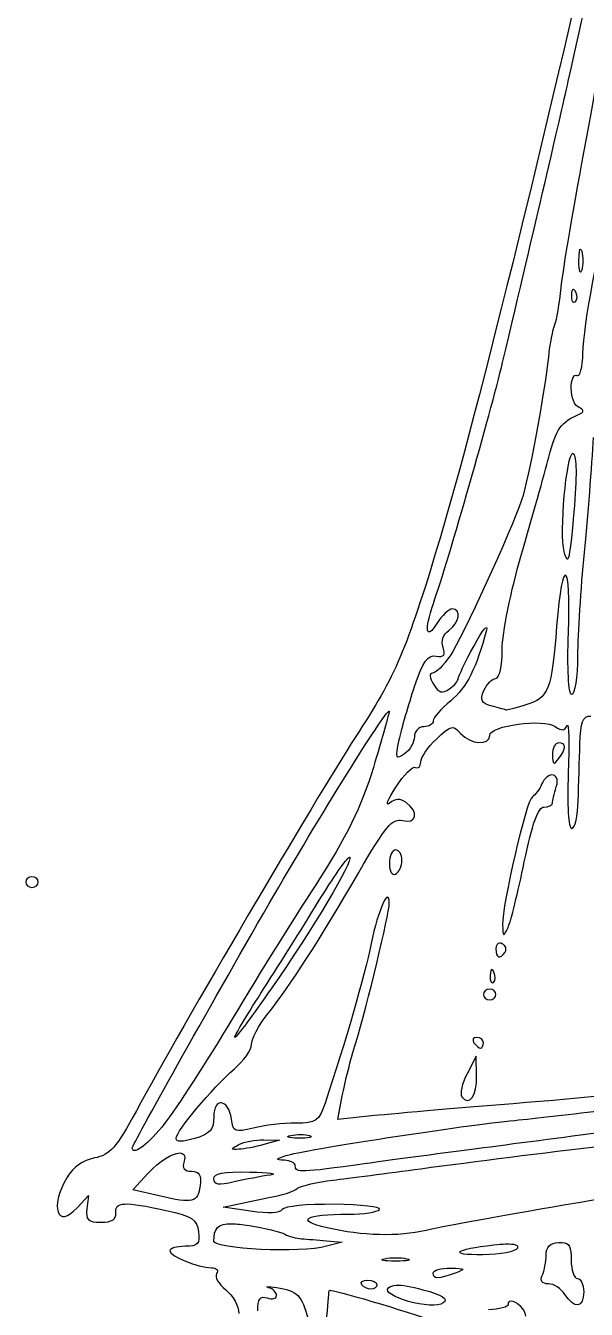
# Model space of a CAD drawing. Extents: x 26 to 243, y 4 to 296.
# Drawn here: x 106.2 to 130.9, y 164.6 to 221.3 of the extents above; entities that cross this region are included whole.
import ezdxf

# ---------------------------------------------------------------- set-up
doc = ezdxf.new("R2010")
doc.units = 0
doc.layers.add('Layer_1', color=7, linetype='CONTINUOUS')

msp = doc.modelspace()

# ---------------------------------------------------------------- linework, layer by layer
at = {"layer": 'Layer_1', "color": 7}
for points in [[(130.623138, 211.408698), (130.623138, 211.408698)], [(130.305638, 209.635439), (130.305638, 209.635439)], [(130.268156, 202.386406), (130.268156, 202.386406)], [(122.168598, 191.013731), (122.168598, 191.013731)], [(129.651895, 189.616401), (129.651895, 189.616401)], [(129.341564, 188.198124), (129.341564, 188.198124)], [(122.463498, 184.886975), (122.463498, 184.886975)], [(120.422899, 184.56672), (120.422899, 184.56672)], [(106.426993, 183.704619), (106.426993, 183.704619)], [(127.058979, 180.774909), (127.058979, 180.774909)], [(126.632341, 179.349467), (126.632891, 179.349467)], [(126.711162, 179.602473), (126.711162, 179.602473)], [(126.610841, 178.738718), (126.610841, 178.738718)], [(126.041438, 176.609927), (126.041438, 176.609927)], [(126.012773, 175.782553), (125.613693, 175.000928)], [(126.035373, 174.909426), (126.012773, 175.782553), (126.012773, 175.782553)], [(121.533598, 173.15601), (119.912474, 172.991748), (120.11091, 174.032443)], [(118.283081, 172.323124), (118.283081, 172.323124)], [(116.656996, 172.089961), (117.34822, 172.070118), (116.656996, 171.880498)], [(116.656996, 172.089961), (116.656996, 172.089961)], [(112.936294, 171.507327), (112.936294, 171.507327)], [(112.037261, 169.611146), (110.873647, 169.877934), (111.54723, 170.613806)], [(116.035226, 170.666172), (116.035226, 170.666172)], [(108.420738, 169.09135), (108.914077, 169.634297), (108.846276, 169.042844)], [(116.069401, 168.939215), (114.860036, 169.122769), (115.827968, 169.322859)], [(115.237618, 168.38469), (115.237618, 168.38469)], [(119.421893, 167.635591), (120.113117, 167.577162), (119.421893, 167.387543)], [(127.310885, 167.490069), (127.310885, 167.490069)], [(129.806237, 167.561177), (129.806237, 167.561177)], [(122.463498, 166.885938), (122.463498, 166.885938)], [(124.882783, 166.42512), (124.882783, 166.42512)], [(121.231533, 165.889891), (121.231533, 165.889891)], [(122.493814, 165.669405), (122.493814, 165.669405)], [(119.599936, 165.442857), (119.599936, 165.442857)], [(127.552868, 164.978731), (127.552868, 164.978731)]]:
    msp.add_lwpolyline(points, dxfattribs=at)
for points in [[(131.580049, 227.807903), (129.705077, 218.982374), (125.978079, 203.800684), (124.410391, 198.602864)], [(130.075229, 218.821442), (131.423105, 224.93958), (132.207116, 227.91182), (132.484591, 227.949564)], [(132.142286, 224.038693), (131.980545, 222.678709), (131.40467, 219.192697), (130.862917, 216.291913)], [(127.180797, 206.406419), (128.664383, 212.67414), (129.69231, 217.083281), (130.075229, 218.821442)], [(130.862917, 216.291913), (130.321163, 213.391128), (129.820611, 210.432361), (129.750563, 209.717018)], [(130.720152, 206.820383), (130.735759, 207.958277), (131.504114, 212.089119), (131.737145, 212.288438)], [(130.545417, 210.899374), (130.545417, 211.240787), (130.577799, 211.431007), (130.623138, 211.408698)], [(130.623138, 211.408698), (130.638237, 211.401275), (130.654812, 211.370242), (130.672197, 211.313338)], [(130.672197, 210.485413), (130.602657, 210.257804), (130.545417, 210.444155), (130.545417, 210.899374)], [(130.672197, 211.313338), (130.741736, 211.085728), (130.741736, 210.713023), (130.672197, 210.485413)], [(129.750563, 209.717018), (129.680487, 209.001672), (129.55268, 208.256812), (129.466687, 208.06172)], [(130.371785, 209.071545), (130.279922, 208.992963), (130.214678, 209.132595), (130.226813, 209.381879)], [(130.226813, 209.381879), (130.235111, 209.55406), (130.263736, 209.640866), (130.305638, 209.635439)], [(130.305638, 209.635439), (130.330784, 209.632194), (130.360739, 209.595389), (130.393832, 209.524644)], [(130.393832, 209.524644), (130.473786, 209.353939), (130.46364, 209.150124), (130.371785, 209.071545)], [(129.466687, 208.06172), (129.380694, 207.866625), (129.261413, 207.228171), (129.201553, 206.64289)], [(124.129823, 195.766311), (124.814635, 197.758063), (126.643195, 204.135179), (127.180797, 206.406419)], [(129.201553, 206.64289), (129.042521, 205.087696), (128.315757, 201.20536), (128.020298, 200.332579)], [(130.455018, 205.829297), (130.592489, 205.756631), (130.711685, 206.202623), (130.720152, 206.820383)], [(130.205316, 205.257687), (130.205316, 205.644712), (130.317548, 205.901966), (130.455018, 205.829297)], [(130.550928, 204.415982), (130.360852, 204.491854), (130.205316, 204.870659), (130.205316, 205.257687)], [(129.217539, 202.232064), (129.536929, 203.485772), (129.742909, 203.768595), (130.61983, 204.155807)], [(130.61983, 204.155807), (130.786031, 204.229185), (130.758672, 204.333071), (130.550928, 204.415982)], [(131.172701, 203.09582), (131.106322, 201.860225), (130.92695, 199.572162), (130.773619, 198.011411)], [(130.268156, 202.386406), (129.9806, 202.386403), (129.661562, 198.835684), (129.879547, 198.06102)], [(130.362412, 200.087839), (130.484445, 201.591651), (130.452024, 202.386406), (130.268156, 202.386406)], [(128.014236, 197.938098), (128.482076, 199.539238), (129.023737, 201.471351), (129.217539, 202.232064)], [(128.020298, 200.332579), (127.547463, 198.93585), (125.388353, 194.234197), (124.864041, 193.459475)], [(129.879547, 198.06102), (130.082013, 197.341481), (130.169203, 197.70741), (130.362412, 200.087839)], [(124.410391, 198.602864), (122.90053, 193.596815), (122.503026, 192.663187), (120.683624, 189.852872)], [(127.163711, 193.740593), (127.163711, 194.448059), (127.546425, 196.336959), (128.014236, 197.938098)], [(130.084601, 194.474261), (130.210557, 197.703973), (129.809237, 197.930399), (129.564805, 194.76751)], [(130.773619, 198.011411), (130.620259, 196.45066), (130.491758, 194.402427), (130.488092, 193.459475)], [(124.280303, 194.878302), (123.79951, 194.120309), (123.721757, 194.579408), (124.129823, 195.766311)], [(124.960504, 195.528186), (124.813297, 195.528186), (124.507182, 195.235973), (124.280303, 194.878302)], [(124.807266, 194.57789), (125.276122, 194.910701), (125.375653, 195.528186), (124.960504, 195.528186)], [(124.55481, 193.824379), (124.45448, 194.094731), (124.557068, 194.40022), (124.807266, 194.57789)], [(126.466975, 194.582301), (126.042174, 192.933051), (125.590371, 192.040856), (124.892153, 191.472342)], [(125.924028, 193.902101), (126.30658, 194.601617), (126.550711, 194.907458), (126.466975, 194.582301)], [(129.564805, 194.76751), (129.344869, 191.921194), (129.214431, 191.588883), (128.200548, 191.286584)], [(130.22957, 191.744644), (130.087133, 191.744644), (130.024149, 192.924367), (130.084601, 194.474261)], [(124.246129, 193.44404), (124.605539, 193.388154), (124.68181, 193.482145), (124.55481, 193.824379)], [(125.228395, 192.452954), (125.228395, 192.550411), (125.541447, 193.202587), (125.924028, 193.902101)], [(123.296937, 192.099626), (123.662894, 193.199929), (123.875797, 193.501616), (124.246129, 193.44404)], [(124.864041, 193.459475), (124.57798, 193.036771), (124.227582, 192.690529), (124.085175, 192.690529)], [(126.878182, 192.454058), (127.039415, 192.454058), (127.163711, 193.013936), (127.163711, 193.740593)], [(130.488092, 193.459475), (130.484479, 192.516519), (130.368029, 191.744644), (130.22957, 191.744644)], [(124.085175, 192.690529), (123.939351, 192.690529), (123.959956, 192.477163), (124.132027, 192.202152)], [(124.132027, 192.202152), (124.376375, 191.811666), (124.516334, 191.770389), (124.832621, 191.994896)], [(124.832621, 191.994896), (125.050101, 192.14928), (125.228395, 192.355497), (125.228395, 192.452954)], [(126.360039, 191.922137), (126.48828, 192.214773), (126.72121, 192.454058), (126.878182, 192.454058)], [(122.621698, 189.749246), (122.733401, 190.261637), (123.037405, 191.319251), (123.296937, 192.099626)], [(126.71447, 191.236424), (126.238277, 191.361034), (126.171091, 191.491006), (126.360039, 191.922137)], [(116.890159, 182.52226), (119.082332, 186.332288), (121.976261, 190.98186), (122.168598, 191.013731)], [(122.179072, 191.002157), (122.183531, 190.918851), (121.869076, 189.801279), (121.480682, 188.518932)], [(122.168598, 191.013731), (122.174807, 191.01486), (122.17862, 191.010906), (122.179072, 191.002157)], [(124.892153, 191.472342), (124.46865, 191.12752), (124.122104, 190.728898), (124.122104, 190.585989)], [(127.329627, 191.058932), (127.314302, 191.071886), (127.037699, 191.151842), (126.71447, 191.236424)], [(128.200548, 191.286584), (127.736885, 191.148343), (127.344867, 191.045978), (127.329627, 191.058932)], [(124.122104, 190.585989), (124.122104, 190.443078), (123.935682, 190.325814), (123.70759, 190.325814)], [(124.261011, 189.780663), (124.906566, 190.399791), (124.978366, 190.416529), (125.328714, 190.030364)], [(126.610841, 189.944374), (126.610841, 190.378677), (128.989624, 190.698218), (129.504172, 190.332983)], [(130.024519, 190.374873), (130.107044, 190.542883), (130.130036, 189.589694), (130.075229, 188.256553)], [(130.58731, 189.556872), (130.612738, 190.53351), (130.71556, 190.798545), (131.069072, 190.79876)], [(120.683624, 189.852872), (118.934862, 187.151644), (113.035622, 177.080169), (111.031844, 173.374292)], [(123.293076, 189.882088), (123.293076, 189.637889), (123.096361, 189.298116), (122.855965, 189.127473)], [(123.70759, 190.325814), (123.47947, 190.325814), (123.293076, 190.126289), (123.293076, 189.882088)], [(125.328714, 190.030364), (125.776403, 189.536941), (126.610841, 189.480962), (126.610841, 189.944374)], [(129.504172, 190.332983), (129.78007, 190.137138), (129.91279, 190.147453), (130.024519, 190.374873)], [(122.855965, 189.127473), (122.465482, 188.850286), (122.440229, 188.916939), (122.621698, 189.749246)], [(123.569236, 188.761468), (123.569236, 188.956983), (123.880491, 189.415738), (124.261011, 189.780663)], [(129.651895, 189.616401), (129.499834, 189.616401), (129.376774, 189.377122), (129.379596, 189.08448)], [(129.651895, 188.906987), (129.998295, 189.36546), (129.998295, 189.616401), (129.651895, 189.616401)], [(130.518408, 187.074197), (130.538643, 187.757025), (130.56953, 188.874196), (130.58731, 189.556872)], [(123.337173, 188.528855), (123.464709, 188.461435), (123.569236, 188.56595), (123.569236, 188.761468)], [(129.379596, 189.08448), (129.383011, 188.654223), (129.435149, 188.620148), (129.651895, 188.906987)], [(121.480682, 188.518932), (120.959502, 186.798118), (120.294149, 185.444036), (118.940131, 183.349637)], [(122.468459, 187.65573), (122.818895, 188.203204), (123.209637, 188.596272), (123.337173, 188.528855)], [(129.341564, 188.198124), (129.196798, 188.187936), (129.02057, 188.055362), (128.903346, 187.78361)], [(129.549923, 187.66565), (129.661638, 188.022178), (129.527681, 188.211208), (129.341564, 188.198124)], [(130.075229, 188.256553), (130.018897, 186.886499), (130.085502, 185.832859), (130.228467, 185.832859)], [(122.19616, 186.950725), (121.995528, 186.791238), (122.118024, 187.108252), (122.468459, 187.65573)], [(128.903346, 187.78361), (128.805161, 187.556001), (128.620794, 187.309404), (128.493794, 187.235704)], [(129.379046, 186.956236), (129.381021, 187.053784), (129.458229, 187.373008), (129.549923, 187.66565)], [(122.92707, 186.98049), (122.6591, 187.170722), (122.463255, 187.163037), (122.19616, 186.950725)], [(128.493794, 187.235704), (128.227122, 187.080976), (127.155104, 182.459302), (127.18135, 181.576926)], [(130.228467, 185.832859), (130.367603, 185.832859), (130.498088, 186.391369), (130.518408, 187.074197)], [(122.767217, 186.180125), (123.38613, 186.012124), (123.498542, 186.574844), (122.92707, 186.98049)], [(128.136055, 184.355053), (128.475991, 186.020404), (128.747198, 186.778747), (129.003117, 186.778747)], [(129.003117, 186.778747), (129.207982, 186.778747), (129.376224, 186.858689), (129.379046, 186.956236)], [(120.835759, 183.890377), (122.019681, 185.939082), (122.324439, 186.300329), (122.767217, 186.180125)], [(122.463498, 184.886975), (122.311437, 184.886975), (122.186787, 184.614571), (122.186787, 184.28174)], [(122.739658, 184.427813), (122.739661, 184.680261), (122.615587, 184.886975), (122.463498, 184.886975)], [(120.441641, 184.56672), (120.612837, 184.420309), (118.809186, 181.39323), (117.004262, 178.7977)], [(119.048719, 182.591715), (119.704064, 183.663897), (120.296274, 184.512104), (120.422899, 184.56672)], [(120.422899, 184.56672), (120.431337, 184.570358), (120.437464, 184.570301), (120.441641, 184.56672)], [(122.186787, 184.28174), (122.186787, 183.938524), (122.306695, 183.739688), (122.463498, 183.822579)], [(122.463498, 183.822579), (122.615587, 183.902962), (122.739658, 184.175365), (122.739658, 184.427813)], [(127.420026, 181.457864), (127.541663, 181.717991), (127.863908, 183.021912), (128.136055, 184.355053)], [(106.426993, 183.704619), (106.274932, 183.704619), (106.150833, 183.59821), (106.150833, 183.468147)], [(106.703701, 183.468147), (106.703701, 183.59821), (106.579055, 183.704619), (106.426993, 183.704619)], [(116.815746, 177.63243), (117.790146, 178.85888), (119.163507, 180.996694), (120.835759, 183.890377)], [(106.150833, 183.468147), (106.150833, 183.338085), (106.274932, 183.231676), (106.426993, 183.231676)], [(106.426993, 183.231676), (106.579055, 183.231676), (106.703701, 183.338085), (106.703701, 183.468147)], [(118.940131, 183.349637), (117.931102, 181.788886), (116.180083, 178.968777), (115.049102, 177.08287)], [(122.184583, 182.510136), (122.190962, 183.353599), (121.693771, 182.261873), (121.382564, 180.748451)], [(110.851047, 171.736633), (110.851047, 171.86545), (114.202306, 177.850714), (116.890159, 182.52226)], [(116.52305, 178.561229), (117.213281, 179.634246), (118.349683, 181.44806), (119.048719, 182.591715)], [(120.706224, 176.373453), (121.207903, 178.016926), (122.181197, 182.056334), (122.184583, 182.510136)], [(127.18135, 181.576926), (127.197239, 181.041101), (127.219761, 181.029544), (127.420026, 181.457864)], [(127.058979, 180.774909), (126.95822, 180.772002), (126.887001, 180.677839), (126.887001, 180.525761)], [(127.16812, 180.746247), (127.129484, 180.76668), (127.092566, 180.775877), (127.058979, 180.774909)], [(121.382564, 180.748451), (121.082195, 179.287765), (120.245324, 176.386596), (119.352991, 173.713289)], [(126.887001, 180.525761), (126.887001, 180.11038), (127.052928, 180.04948), (127.289938, 180.377481)], [(127.289938, 180.377481), (127.377427, 180.498557), (127.322665, 180.664555), (127.16812, 180.746247)], [(126.632891, 179.349467), (126.620868, 179.10018), (126.685997, 178.960553), (126.77786, 179.039133)], [(126.711162, 179.602473), (126.669252, 179.607892), (126.640632, 179.521645), (126.632341, 179.349467)], [(126.799357, 179.492232), (126.766264, 179.562974), (126.736308, 179.599217), (126.711162, 179.602473)], [(126.77786, 179.039133), (126.869639, 179.117712), (126.879217, 179.321527), (126.799357, 179.492232)], [(115.375422, 176.609927), (115.316268, 176.609927), (115.832848, 177.488211), (116.52305, 178.561229)], [(117.004262, 178.7977), (116.167642, 177.59462), (115.434601, 176.609927), (115.375422, 176.609927)], [(126.610841, 178.738718), (126.45878, 178.738718), (126.334131, 178.632309), (126.334131, 178.502247)], [(126.887001, 178.502247), (126.887001, 178.632309), (126.762902, 178.738718), (126.610841, 178.738718)], [(126.334131, 178.502247), (126.334131, 178.372185), (126.45878, 178.265776), (126.610841, 178.265776)], [(126.610841, 178.265776), (126.762902, 178.265776), (126.887001, 178.372185), (126.887001, 178.502247)], [(116.104128, 176.300694), (116.104128, 176.540633), (116.424388, 177.139816), (116.815746, 177.63243)], [(115.049102, 177.08287), (113.9181, 175.196962), (112.614038, 173.20221), (112.151363, 172.649444)], [(115.344002, 175.208186), (115.762171, 175.569072), (116.104128, 176.060757), (116.104128, 176.300694)], [(120.11091, 174.032443), (120.220074, 174.604848), (120.487841, 175.658113), (120.706224, 176.373453)], [(126.041438, 176.609927), (125.880402, 176.609927), (125.825639, 176.503515), (125.919619, 176.373453)], [(125.919619, 176.373453), (126.013597, 176.243394), (126.145256, 176.136982), (126.212312, 176.136982)], [(126.334131, 176.373453), (126.334131, 176.503515), (126.202502, 176.609927), (126.041438, 176.609927)], [(126.212312, 176.136982), (126.279368, 176.136982), (126.334133, 176.243394), (126.334131, 176.373453)], [(112.786363, 172.150043), (112.786363, 172.471282), (114.378887, 174.375317), (115.344002, 175.208186)], [(125.613693, 175.000928), (125.394096, 174.571106), (125.288508, 174.11727), (125.378876, 173.992203)], [(125.378876, 173.992203), (125.699368, 173.548657), (126.057668, 174.049015), (126.035373, 174.909426)], [(137.175435, 174.750125), (135.698848, 174.468747), (131.939659, 174.032005), (128.822317, 173.779436)], [(115.221631, 173.006079), (115.097625, 173.896586), (114.445519, 173.980418), (114.445519, 173.105851)], [(119.352991, 173.713289), (119.081496, 172.899862), (118.974709, 172.826386), (118.062595, 172.826386)], [(128.822317, 173.779436), (125.704947, 173.52687), (122.425223, 173.246386), (121.533598, 173.15601)], [(127.716579, 172.948754), (128.552945, 173.026318), (130.35696, 173.235461), (131.725568, 173.413428)], [(111.031844, 173.374292), (110.144283, 171.732786), (109.863834, 171.415514), (109.184722, 171.287942)], [(114.445519, 173.105851), (114.445519, 172.534006), (114.287771, 172.35256), (113.615941, 172.152247)], [(116.187361, 172.610308), (115.369114, 172.4096), (115.300766, 172.437825), (115.221631, 173.006079)], [(117.624931, 171.392674), (118.298651, 171.626024), (125.609423, 172.753347), (127.716579, 172.948754)], [(112.151363, 172.649444), (111.438611, 171.797894), (110.851047, 171.385266), (110.851047, 171.736633)], [(118.062595, 172.826386), (117.515677, 172.826386), (116.671739, 172.729126), (116.187361, 172.610308)], [(118.177798, 172.163273), (117.721586, 172.168099), (117.568686, 172.221279), (117.837701, 172.281231)], [(117.837701, 172.281231), (117.972208, 172.311203), (118.132741, 172.324713), (118.283081, 172.323124)], [(118.667279, 172.272414), (118.854477, 172.207636), (118.633982, 172.158447), (118.177798, 172.163273)], [(118.283081, 172.323124), (118.433421, 172.321431), (118.573694, 172.304808), (118.667279, 172.272414)], [(123.569236, 170.812795), (128.406215, 171.466907), (135.577484, 172.317903), (137.469784, 172.462031)], [(131.863925, 172.454865), (130.419314, 172.263254), (127.930831, 171.937772), (126.334131, 171.731671)], [(113.615941, 172.152247), (113.046558, 171.982609), (112.786363, 171.98216), (112.786363, 172.150043)], [(115.551258, 171.671589), (115.182619, 171.653865), (115.182619, 171.676722), (115.551258, 171.880498)], [(115.551258, 171.880498), (115.77935, 172.006578), (116.276814, 172.100939), (116.656996, 172.089961)], [(116.656996, 171.880498), (116.276814, 171.776367), (115.77935, 171.682567), (115.551258, 171.671589)], [(126.334131, 171.731671), (124.737433, 171.525573), (122.373627, 171.209055), (121.081049, 171.02832)], [(109.184722, 171.287942), (108.664502, 171.190216), (108.23503, 170.882292), (107.958819, 170.408754)], [(111.54723, 170.613806), (112.051702, 171.165113), (112.62675, 171.500336), (112.936294, 171.507327)], [(112.936294, 171.507327), (113.122019, 171.511532), (113.211966, 171.397531), (113.133629, 171.141319)], [(113.133629, 171.141319), (113.040863, 170.837916), (113.145059, 170.698142), (113.463807, 170.698142)], [(117.556029, 171.185969), (117.145565, 171.198697), (117.155821, 171.230185), (117.624931, 171.392674)], [(118.039444, 170.934613), (118.039444, 171.064678), (117.822136, 171.177728), (117.556029, 171.185969)], [(113.463807, 170.698142), (113.805691, 170.698145), (113.905679, 170.530288), (113.841389, 170.0659)], [(114.445519, 170.362453), (114.445519, 170.617159), (114.828839, 170.690613), (116.035226, 170.666172)], [(116.035226, 170.666172), (116.909523, 170.648477), (117.313888, 170.588327), (116.933706, 170.532777)], [(121.081049, 171.02832), (118.273305, 170.635723), (118.039444, 170.62847), (118.039444, 170.934613)], [(119.698603, 170.308983), (120.382908, 170.390859), (122.124625, 170.617432), (123.569236, 170.812795)], [(107.958819, 170.408754), (107.202182, 169.111526), (107.546329, 168.129903), (108.420738, 169.09135)], [(113.841389, 170.0659), (113.736797, 169.310278), (113.552201, 169.263923), (112.037261, 169.611146)], [(115.344002, 170.229608), (114.641099, 170.071248), (114.445519, 170.09989), (114.445519, 170.362453)], [(116.933706, 170.532777), (116.553553, 170.477224), (115.83823, 170.340953), (115.344002, 170.229608)], [(118.137009, 169.947386), (118.311563, 170.064392), (119.014327, 170.227108), (119.698603, 170.308983)], [(138.223295, 170.563093), (135.303508, 170.15513), (125.416999, 168.458556), (123.813976, 168.090344)], [(115.827968, 169.322859), (116.360183, 169.432903), (117.025801, 169.570673), (117.307431, 169.628785)], [(117.307431, 169.628785), (117.58906, 169.686903), (117.962426, 169.830379), (118.137009, 169.947386)], [(108.846276, 169.042844), (108.789859, 168.554317), (108.897987, 168.451941), (109.469149, 168.451941)], [(110.121787, 168.865902), (110.076152, 169.357832), (110.504873, 169.378093), (112.342083, 168.970635)], [(112.342083, 168.970635), (113.50529, 168.712655), (113.706495, 168.580646), (113.775242, 168.029158)], [(117.461769, 169.008667), (117.342477, 168.843601), (116.856377, 168.819468), (116.069401, 168.939215)], [(119.772464, 169.24128), (118.52956, 169.25367), (117.568845, 169.15685), (117.461769, 169.008667)], [(121.750777, 169.013078), (121.832932, 169.12678), (120.942557, 169.229624), (119.772464, 169.24128)], [(120.39589, 168.80637), (121.058773, 168.80637), (121.668622, 168.899379), (121.750777, 169.013078)], [(109.469149, 168.451941), (109.95776, 168.451941), (110.148881, 168.57337), (110.121787, 168.865902)], [(114.445519, 167.618502), (114.445519, 168.173515), (114.627567, 168.392706), (115.237618, 168.38469)], [(115.237618, 168.38469), (115.440971, 168.38215), (115.691844, 168.353906), (115.999395, 168.304765)], [(119.438979, 168.203343), (118.005713, 168.531821), (118.440993, 168.80637), (120.39589, 168.80637)], [(113.775242, 168.029158), (113.842608, 167.48877), (113.749224, 167.387543), (113.182688, 167.387543)], [(115.999395, 168.304765), (116.685703, 168.195099), (117.394273, 168.023728), (117.574218, 167.923875)], [(117.574218, 167.923875), (117.754135, 167.824022), (118.088063, 167.731538), (118.316155, 167.718273)], [(123.813976, 168.090344), (122.557241, 167.801667), (121.019593, 167.841094), (119.438979, 168.203343)], [(113.182688, 167.387543), (112.812892, 167.387543), (112.510203, 167.29829), (112.510203, 167.189107)], [(112.510203, 167.189107), (112.510203, 166.949864), (113.752252, 166.441658), (114.336932, 166.441658)], [(119.421893, 167.387543), (118.299919, 167.080225), (114.445519, 167.259166), (114.445519, 167.618502)], [(118.316155, 167.718273), (118.544247, 167.705009), (119.041712, 167.667815), (119.421893, 167.635591)], [(126.311533, 167.014922), (124.741277, 166.99463), (125.038008, 167.259693), (126.798256, 167.449829)], [(127.830682, 167.30376), (127.762553, 167.153555), (127.085838, 167.024913), (126.311533, 167.014922)], [(126.798256, 167.449829), (126.999227, 167.471532), (127.169734, 167.484966), (127.310885, 167.490069)], [(127.310885, 167.490069), (127.734337, 167.505365), (127.894774, 167.445099), (127.830682, 167.30376)], [(129.099028, 167.001692), (129.099028, 167.353696), (129.278657, 167.534925), (129.651895, 167.55897)], [(129.651895, 167.55897), (129.708622, 167.562611), (129.760094, 167.563435), (129.806237, 167.561177)], [(129.806237, 167.561177), (130.129232, 167.54495), (130.204766, 167.365558), (130.204766, 166.781759)], [(122.463498, 166.73325), (121.931283, 166.73325), (121.713425, 166.781807), (121.979532, 166.841288)], [(121.979532, 166.841288), (122.1126, 166.871025), (122.288102, 166.885938), (122.463498, 166.885938)], [(122.463498, 166.885938), (122.638891, 166.885938), (122.814399, 166.871034), (122.947464, 166.841288)], [(122.947464, 166.841288), (123.213571, 166.781807), (122.995741, 166.73325), (122.463498, 166.73325)], [(128.931458, 166.106519), (129.023745, 166.312248), (129.099028, 166.714852), (129.099028, 167.001692)], [(130.204766, 166.781759), (130.204766, 166.334623), (130.329415, 165.968716), (130.481476, 165.968716)], [(114.336932, 166.441658), (114.566745, 166.441658), (114.67185, 166.327121), (114.570645, 166.186998)], [(114.570645, 166.186998), (114.469469, 166.046976), (114.64888, 165.723439), (114.969174, 165.468212)], [(124.122104, 166.205187), (124.122104, 166.335249), (124.464583, 166.434264), (124.882783, 166.42512)], [(125.090039, 166.205187), (124.334868, 165.92763), (124.122104, 165.92763), (124.122104, 166.205187)], [(124.882783, 166.42512), (125.556529, 166.410391), (125.580033, 166.385279), (125.090039, 166.205187)], [(129.198246, 165.732245), (128.915685, 165.732245), (128.822295, 165.863199), (128.931458, 166.106519)], [(116.864805, 165.561918), (116.6747, 165.617761), (116.830235, 165.618266), (117.210417, 165.563021)], [(117.210417, 165.216859), (117.210417, 165.351295), (117.054881, 165.506312), (116.864805, 165.561918)], [(117.210417, 165.563021), (118.13238, 165.428977), (118.316146, 165.24457), (118.602235, 164.165138)], [(120.971358, 165.692556), (120.893041, 165.800943), (121.01013, 165.889891), (121.231533, 165.889891)], [(121.373745, 165.495773), (121.230658, 165.495773), (121.049675, 165.584171), (120.971358, 165.692556)], [(121.231533, 165.889891), (121.452936, 165.889891), (121.63392, 165.800943), (121.63392, 165.692556)], [(121.63392, 165.692556), (121.63392, 165.584171), (121.516831, 165.495773), (121.373745, 165.495773)], [(124.566384, 164.886128), (124.126286, 164.534494), (121.733256, 165.20198), (122.15151, 165.559714)], [(122.15151, 165.559714), (122.227032, 165.624312), (122.338742, 165.661017), (122.493814, 165.669405)], [(122.493814, 165.669405), (122.752271, 165.683375), (123.130685, 165.618859), (123.662392, 165.473723)], [(123.662392, 165.473723), (124.555908, 165.229835), (124.798907, 165.07189), (124.566384, 164.886128)], [(129.928606, 165.259302), (129.765848, 165.519429), (129.43726, 165.732245), (129.198246, 165.732245)], [(130.481476, 165.968716), (130.633538, 165.968716), (130.758187, 165.702417), (130.758187, 165.37726)], [(114.969174, 165.468212), (115.289468, 165.212976), (115.551811, 164.742649), (115.551811, 164.422556)], [(116.380839, 164.54217), (116.380836, 165.069025), (116.484668, 165.210424), (116.795903, 165.108268)], [(116.795903, 165.108268), (117.024023, 165.033403), (117.210417, 165.082417), (117.210417, 165.216859)], [(119.290152, 161.592064), (119.385853, 163.672144), (119.500108, 165.404463), (119.543711, 165.441753)], [(119.543711, 165.441753), (119.549299, 165.446523), (119.568239, 165.446695), (119.599936, 165.442857)], [(119.599936, 165.442857), (120.075325, 165.385044), (123.328749, 164.404113), (124.579064, 163.932525)], [(127.439869, 164.829354), (127.439869, 164.930338), (127.485143, 164.97513), (127.552868, 164.978731)], [(127.552868, 164.978731), (127.756042, 164.98954), (128.165504, 164.629975), (128.193933, 164.307353)], [(130.758187, 165.37726), (130.758187, 164.666455), (130.336953, 164.606709), (129.928606, 165.259302)], [(126.55627, 164.592883), (127.042511, 164.62457), (127.439869, 164.731039), (127.439869, 164.829354)]]:
    msp.add_open_spline(points, degree=3, dxfattribs=at)

doc.saveas('drawing.dxf')
